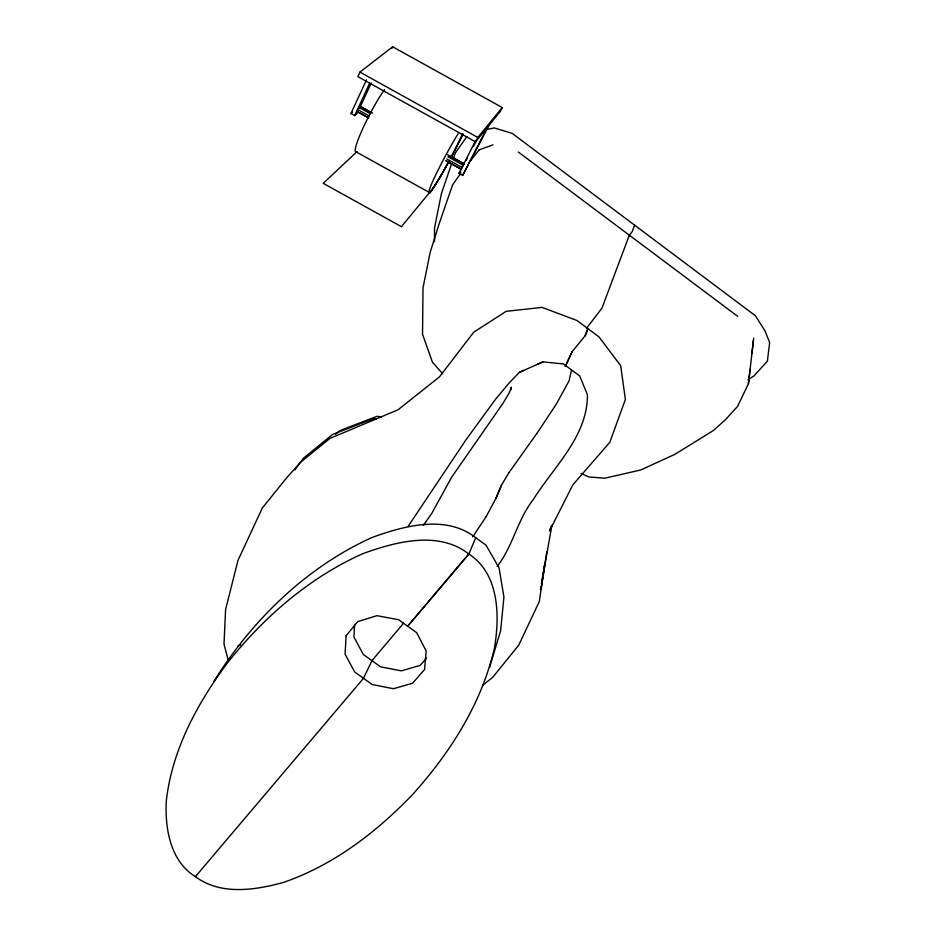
<?xml version="1.0" encoding="UTF-8"?>
<svg xmlns="http://www.w3.org/2000/svg" width="936" height="936" viewBox="0 0 936 936"><rect width="100%" height="100%" fill="white"/><g stroke="black" fill="none" stroke-linecap="round" stroke-linejoin="round"><path stroke-width="1.4" d="M434.515 241.699L434.538 227.799L441.441 193.506L451.585 163.847M354.639 624.312L353.89 636.913L363.297 654.475L380.601 666.841L401.345 670.855L420.159 665.391L426.547 658.055M581.104 473.464L588.814 476.927L604.855 478.202L640.75 469.977L674.914 454.323L713.548 430.408L725.599 419.539L737.533 406.458L748.414 383.76L753.702 338.048M748.414 383.76L750.087 369.404M751.877 353.703L753.492 339.862M510.962 389.856L511.325 387.13L509.523 392.266L503.287 402.878L451.643 477.208L431.788 513.349L423.411 525.26M546.776 551.877L541.277 588.077M540.996 586.778L540.528 589.598L541.055 586.72M541.464 583.947L544.717 564.162L539.3 601.579L518.684 645.255L492.652 677.36L482.508 685.444M541.558 583.865L551.924 525.213M571.545 369.942L569.076 380.788L556.382 404.013L537.322 432.841M489.563 667.368L500.62 630.77L503.931 596.969L499.04 567.848L486.018 545.15L475.734 537.685L468.842 554.03L407.663 626.219L468.807 554.007C499.438 573.791 499.929 616.157 494.36 648.461C481.455 703.685 450.31 752.602 412.729 794.36C376.436 832.233 333.59 865.075 283.585 882.379C255.2 890.218 220.615 895.577 195.425 876.646C170.071 861.085 164.783 827.95 166.351 800.467C172.212 749.631 197.274 703.521 227.366 662.992C263.765 617.198 309.055 577.746 362.747 553.691C395.612 541.769 438.563 530.232 468.842 554.03M551.175 526.067L549.502 531.028L572.785 484.93L609.792 442.33L625.377 399.485L620.673 365.707L599.005 336.901L576.81 320.428L542.014 307.394L506.165 311.337L473.698 332.233L439.464 376.845L398.104 409.757L329.905 438.434L300.55 462.302L286.627 477.875L262.337 507.979L238.025 560.266L225.588 609.558L224.008 644.027L228.349 660.886M453.422 158.453L455.27 153.059L466.924 136.516M634.608 225.166L632.198 231.625L628.793 235.872M629.343 235.182L601.942 308.166L586.404 328.466M368.655 118.018L357.236 111.688L359.845 106.061L372.563 113.116M359.365 108.166L359.845 106.061M585.199 335.743L587.902 328.665L585.175 335.731L572.071 351.76L565.332 366.339L572.071 351.76M501.579 484.895L495.94 498.338L486.17 516.637M495.963 498.361L501.602 484.906L509.161 472.294M462.641 175.418L489.2 125.085L500.116 111.676L502.258 107.546L392.664 46.8L359.927 72.107L357.868 76.612L475.546 141.839L487.363 127.343L462.641 175.418L458.921 173.347L475.57 140.845M357.189 113.42L354.674 115.573L350.953 113.513L366.479 79.852M354.674 115.573L369.65 83.234M360.255 106.809L371.288 83M392.008 48.216L392.664 46.8M447.595 154.697L464.127 163.87L461.261 169.147L446.004 160.688M462.782 134.445L455.668 148.485A40.412 2.878 -61.8 0 1 451 157.482M463.039 134.152L455.937 148.18A41.71 2.972 -61.8 0 1 451.117 157.459M475.546 141.839L477.805 137.44L502.258 107.546M466.186 160.536L467.509 157.938M473.487 146.297L476.143 141.114M497.145 566.432C513.057 546.261 517.245 519.936 533.181 499.754C553.749 466.631 587.574 436.644 587.445 394.746L579.7 375.968L563.402 363.928L542.927 361.881L536.866 364.537M472.774 536.901L486.147 516.613M408.295 526.114L465.894 439.943L495.191 399.754L509.231 382.824L519.445 372.329L542.927 361.881M213.934 681.314C252.03 620.299 305.662 567.742 371.557 537.673C403.779 525.88 446.016 514.285 475.757 537.709M460.992 173.043L452.615 184.801L438.703 225.143L430.15 252.439L423.025 287.82L422.534 334.21L432.432 362.197L442.634 373.721M509.184 472.306L537.299 432.818M357.236 111.688L358.207 110.366M294.84 469.919L303.428 458.207L332.654 434.409L373.487 418.638L376.319 419.071M470.515 160.781L479.232 149.772M458.921 173.347L460.875 170.89M430.923 190.897L401.427 226.676L323.224 183.327L357.096 151.562M403.451 623.364L371.955 660.664L363.519 678.296L195.425 876.646M350.953 113.513L352.638 112.074M335.533 434.234L340.06 430.548L376.939 416.321L381.174 416.965M240.447 644.436L238.06 646.004L240.657 644.647M747.899 379.782L753.948 375.968L767.38 361.179L769.649 342.506L764.923 330.736L755.352 315.701L512.179 133.368L494.29 127.939L486.755 129.449M519.445 372.329L523.856 370.399M479.162 149.854L492.933 144.869M359.927 72.107L477.805 137.44M360.044 106.388L371.475 112.729M448.929 155.657L464.127 163.87M358.862 107.394L370.328 113.736M447.981 156.78L463.25 165.251M357.692 109.594L369.158 115.935M446.788 158.968L462.068 167.439M357.025 111.372L368.468 117.714M446.074 160.934L461.308 169.369M429.308 192.43L356.101 151.866A39.113 4.832 -62.5 0 1 362.782 128.571A39.113 4.832 -62.5 0 1 384.509 89.587M518.345 152.041L737.697 316.333M462.676 133.602A39.101 2.785 -61.8 0 1 450.895 157.505M448.87 161.273A39.101 2.785 -61.8 0 1 429.542 189.224A39.101 2.785 -61.8 0 1 458.125 133.731M448.601 162.15A41.71 2.972 -61.8 0 1 429.835 193.05L430.385 191.974A40.412 2.878 -61.8 0 0 448.566 162.022M346.109 635.755L345.08 654.182L354.697 672.001L372.329 684.579L393.448 688.709L412.565 683.257L424.593 669.497L426.172 650.976L416.672 632.689L398.619 619.726L376.951 615.677L357.727 621.609L346.109 635.755"/></g></svg>
